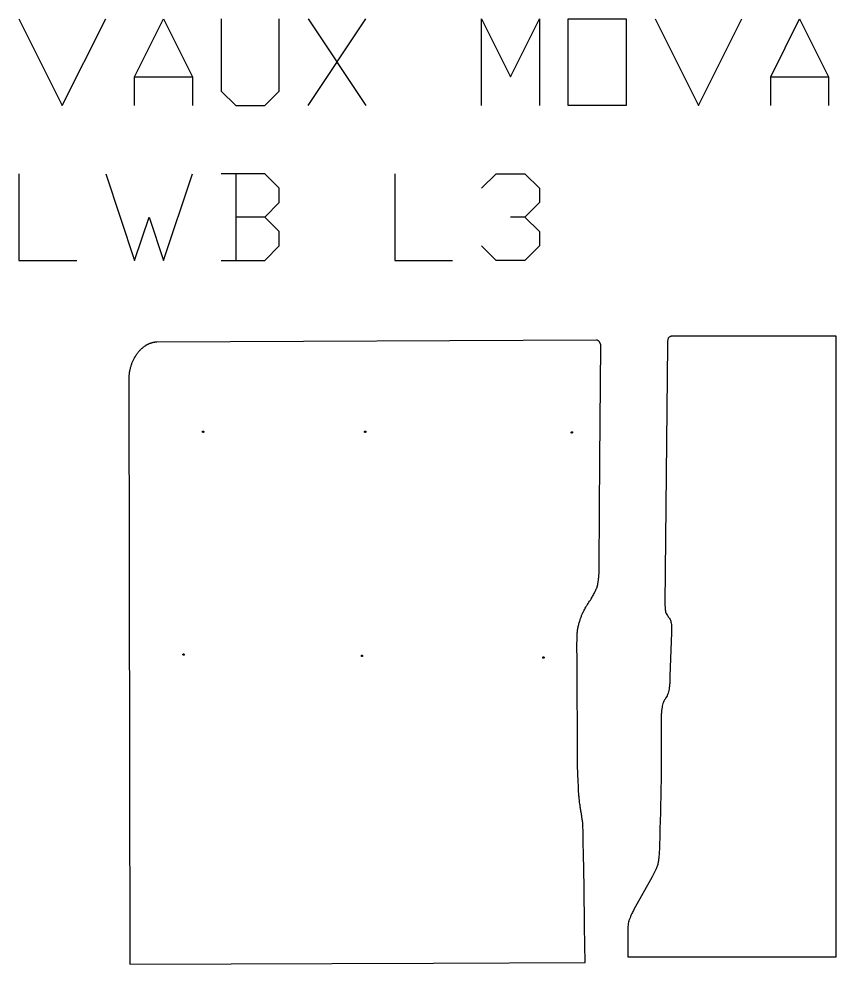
# Model space of a CAD drawing. Extents: x -607 to 5574, y -5846 to 855.
# Drawn here: x -607 to 1786, y -1913 to 855 of the extents above; entities that cross this region are included whole.
import ezdxf

# ---------------------------------------------------------------- set-up
doc = ezdxf.new("R2010")
doc.units = 0
doc.layers.add('Default_Layer', color=1, linetype='CONTINUOUS')

msp = doc.modelspace()

# ---------------------------------------------------------------- linework, layer by layer
at = {"layer": 'Default_Layer'}
for points in [[(-607.1, 855.3), (-480.1, 601.3), (-353.1, 855.3)], [(-268.5, 601.3), (-268.5, 686), (-183.8, 855.3), (-99.1, 686), (-99.1, 601.3)], [(-14.5, 855.3), (-14.5, 643.7), (27.9, 601.3), (112.5, 601.3), (154.9, 643.7), (154.9, 855.3)], [(239.5, 601.3), (408.9, 855.3)], [(239.5, 855.3), (408.9, 601.3)], [(747.5, 601.3), (747.5, 855.3), (832.2, 686), (916.9, 855.3), (916.9, 601.3)], [(1255.5, 855.3), (1382.5, 601.3), (1509.5, 855.3)], [(1594.2, 601.3), (1594.2, 686), (1678.9, 855.3), (1763.5, 686), (1763.5, 601.3)], [(-268.5, 686), (-99.1, 686)], [(1594.2, 686), (1763.5, 686)], [(-607.1, 401.7), (-607.1, 147.7), (-437.8, 147.7)], [(-353.1, 401.7), (-268.5, 147.7), (-226.1, 274.7), (-183.8, 147.7), (-99.1, 401.7)], [(112.5, 274.7), (154.9, 317.1), (154.9, 359.4), (112.5, 401.7), (-14.5, 401.7)], [(27.9, 401.7), (27.9, 147.7)], [(493.5, 401.7), (493.5, 147.7), (662.9, 147.7)], [(747.5, 359.4), (789.9, 401.7), (874.5, 401.7), (916.9, 359.4), (916.9, 317.1), (874.5, 274.7), (832.2, 274.7)], [(-14.5, 147.7), (112.5, 147.7), (154.9, 190.1), (154.9, 232.4), (112.5, 274.7), (27.9, 274.7)], [(874.5, 274.7), (916.9, 232.4), (916.9, 190.1), (874.5, 147.7), (789.9, 147.7), (747.5, 190.1)]]:
    msp.add_lwpolyline(points, dxfattribs=at)
for points in [[(1001.5, 601.3), (1001.5, 855.3), (1170.9, 855.3), (1170.9, 601.3), (1001.5, 601.3)], [(1084.1, -85.7), (-203.7, -91.3), (-204.8, -91.4), (-206, -91.5), (-207.1, -91.6), (-208.2, -91.7), (-209.3, -91.9), (-210.5, -92.1), (-211.6, -92.3), (-212.7, -92.5), (-213.8, -92.7), (-214.8, -93), (-215.9, -93.2), (-217, -93.5), (-218.1, -93.8), (-219.1, -94.1), (-220.2, -94.4), (-221.2, -94.8), (-222.3, -95.1), (-223.3, -95.5), (-224.3, -95.9), (-225.3, -96.3), (-226.3, -96.7), (-227.3, -97.1), (-228.3, -97.6), (-229.3, -98.1), (-230.3, -98.5), (-231.2, -99), (-232.2, -99.5), (-233.2, -100.1), (-234.1, -100.6), (-235, -101.1), (-236, -101.7), (-236.9, -102.3), (-237.8, -102.9), (-238.7, -103.5), (-240.5, -104.7), (-242.3, -106), (-244, -107.3), (-245.7, -108.7), (-247.3, -110.1), (-249, -111.6), (-250.6, -113.1), (-252.1, -114.7), (-253.6, -116.3), (-255.1, -117.9), (-256.6, -119.6), (-258, -121.3), (-259.4, -123), (-260.8, -124.8), (-262.1, -126.6), (-263.4, -128.4), (-264.7, -130.3), (-265.9, -132.2), (-267.1, -134.1), (-268.2, -136), (-269.3, -138), (-270.4, -140), (-271.5, -142), (-272.5, -144), (-273.4, -146.1), (-274.4, -148.1), (-275.3, -150.2), (-276.1, -152.3), (-277, -154.4), (-277.8, -156.5), (-278.5, -158.7), (-279.2, -160.8), (-279.9, -162.9), (-280.5, -165.1), (-281.1, -167.2), (-281.7, -169.4), (-282.2, -171.5), (-282.7, -173.7), (-283.1, -175.8), (-283.5, -178), (-283.9, -180.1), (-284.2, -182.3), (-284.5, -184.4), (-284.7, -186.5), (-284.9, -188.7), (-285.1, -190.8), (-285.2, -192.9), (-285, -192.9), (-284.3, -766.4), (-283.5, -1339.9), (-282.6, -1913.4), (606.4, -1910.4), (1050.8, -1908.8), (1049.2, -1802.8), (1047.5, -1686.7), (1046, -1590.7), (1045.5, -1559.6), (1045.4, -1549.9), (1045.3, -1544.8), (1045, -1533), (1044.8, -1526.7), (1044.7, -1520.5), (1044.5, -1514.6), (1044.3, -1509.4), (1044.2, -1507), (1044.1, -1504.9), (1044, -1503), (1043.8, -1501.5), (1043.6, -1498.6), (1043.2, -1495.8), (1042.9, -1493), (1042.5, -1490.2), (1042, -1487.4), (1041.6, -1484.6), (1040.7, -1479.1), (1040.3, -1476.3), (1039.8, -1473.5), (1038.8, -1468), (1038.3, -1465.3), (1037.8, -1462.5), (1037.4, -1459.7), (1036.9, -1456.9), (1036.5, -1454.1), (1036.1, -1451.2), (1035.8, -1448.2), (1035.4, -1445.1), (1034.7, -1439.2), (1034.1, -1433.6), (1033.5, -1428.4), (1032.9, -1423.2), (1032.6, -1420.5), (1032.4, -1417.9), (1032.2, -1415.3), (1032, -1412.7), (1031.8, -1410.9), (1031.7, -1408.3), (1031.4, -1400.9), (1031, -1391.3), (1030.5, -1380), (1029.5, -1355.3), (1028.6, -1332.5), (1028.1, -1227.3), (1027.5, -1111.8), (1027.1, -1016.9), (1026.9, -986.9), (1026.9, -978), (1026.9, -973.7), (1027, -966.3), (1027, -962.6), (1027.1, -958.8), (1027.1, -955.1), (1027.2, -951.6), (1027.3, -950), (1027.4, -948.4), (1027.5, -946.9), (1027.6, -945.5), (1027.8, -942.8), (1028.1, -940), (1028.4, -937.3), (1028.8, -934.5), (1029.2, -931.8), (1029.7, -929.1), (1030.2, -926.4), (1030.7, -923.8), (1031, -922.5), (1031.3, -921.2), (1032, -918.6), (1032.7, -915.9), (1033.4, -913.3), (1034.2, -910.8), (1035, -908.2), (1035.8, -905.8), (1036.5, -903.5), (1037.3, -901.3), (1038.1, -899.1), (1038.9, -896.9), (1039.7, -894.7), (1040.6, -892.5), (1041.5, -890.4), (1042.4, -888.2), (1043.4, -886.1), (1044.4, -883.8), (1045.6, -881.4), (1046.9, -878.8), (1048.3, -876.2), (1049.7, -873.5), (1051.2, -870.8), (1052.7, -868.1), (1054.1, -865.5), (1054.9, -864.2), (1055.8, -862.9), (1056.7, -861.4), (1057.7, -859.9), (1059.7, -856.7), (1061.9, -853.5), (1064, -850.2), (1066.1, -847.1), (1067.1, -845.6), (1068, -844.1), (1068.8, -842.8), (1069.6, -841.5), (1071, -838.9), (1072.5, -836.2), (1074, -833.4), (1075.4, -830.7), (1076.8, -828), (1078.1, -825.5), (1080.1, -821.4), (1080.9, -819.8), (1081.7, -818.2), (1082.6, -816.5), (1083.4, -814.9), (1084.2, -813.2), (1084.6, -812.4), (1084.9, -811.6), (1085.3, -810.7), (1085.6, -809.9), (1085.9, -809), (1086.2, -808.1), (1086.5, -807.3), (1086.7, -806.4), (1086.9, -805.5), (1087.1, -804.6), (1087.3, -803.7), (1087.5, -802.7), (1087.8, -800.9), (1088.1, -799), (1088.3, -797.2), (1088.6, -795.3), (1088.8, -793.4), (1089.5, -789), (1089.8, -786.3), (1090.2, -783.5), (1090.5, -780.5), (1090.8, -777.5), (1091.1, -774.6), (1091.2, -773.1), (1091.3, -771.7), (1091.4, -770.5), (1091.4, -768), (1091.5, -759.9), (1091.7, -747.7), (1091.8, -732.1), (1092.1, -692.1), (1092.5, -643.6), (1093.3, -535.5), (1093.6, -483.3), (1094, -437.2), (1096.7, -102.8), (1096.7, -102), (1096.7, -101.3), (1096.6, -100.5), (1096.6, -99.8), (1096.4, -99), (1096.3, -98.3), (1096.1, -97.6), (1095.9, -96.8), (1095.6, -96.1), (1095.3, -95.4), (1095, -94.6), (1094.7, -93.9), (1094.3, -93.3), (1093.9, -92.6), (1093.5, -91.9), (1093.1, -91.3), (1092.6, -90.7), (1092.2, -90.1), (1091.7, -89.6), (1091.1, -89.1), (1090.6, -88.6), (1090.1, -88.1), (1089.5, -87.7), (1088.9, -87.3), (1088.4, -86.9), (1087.8, -86.6), (1087.2, -86.4), (1086.6, -86.1), (1086, -86), (1085.3, -85.8), (1084.7, -85.7), (1084.1, -85.7)], [(-67.7, -352), (-67.5, -352), (-67.3, -352), (-67.1, -352.1), (-67, -352.2), (-66.8, -352.2), (-66.6, -352.3), (-66.5, -352.5), (-66.3, -352.6), (-66.2, -352.7), (-66.1, -352.9), (-66, -353), (-65.9, -353.2), (-65.8, -353.4), (-65.8, -353.6), (-65.7, -353.8), (-65.7, -354), (-65.7, -354.2), (-65.8, -354.4), (-65.8, -354.6), (-65.9, -354.8), (-66, -355), (-66.1, -355.1), (-66.2, -355.3), (-66.3, -355.4), (-66.5, -355.5), (-66.6, -355.7), (-66.8, -355.8), (-67, -355.8), (-67.1, -355.9), (-67.3, -356), (-67.5, -356), (-67.7, -356), (-67.9, -356), (-68.1, -356), (-68.3, -355.9), (-68.5, -355.8), (-68.7, -355.8), (-68.8, -355.7), (-69, -355.5), (-69.1, -355.4), (-69.3, -355.3), (-69.4, -355.1), (-69.5, -355), (-69.6, -354.8), (-69.6, -354.6), (-69.7, -354.4), (-69.7, -354.2), (-69.7, -354), (-69.7, -353.8), (-69.7, -353.6), (-69.6, -353.4), (-69.6, -353.2), (-69.5, -353), (-69.4, -352.9), (-69.3, -352.7), (-69.1, -352.6), (-69, -352.5), (-68.8, -352.3), (-68.7, -352.2), (-68.5, -352.2), (-68.3, -352.1), (-68.1, -352), (-67.9, -352), (-67.7, -352)], [(406.8, -352), (407, -352), (407.2, -352), (407.4, -352.1), (407.6, -352.2), (407.8, -352.2), (407.9, -352.3), (408.1, -352.5), (408.2, -352.6), (408.4, -352.7), (408.5, -352.9), (408.6, -353), (408.7, -353.2), (408.7, -353.4), (408.8, -353.6), (408.8, -353.8), (408.8, -354), (408.8, -354.2), (408.8, -354.4), (408.7, -354.6), (408.7, -354.8), (408.6, -355), (408.5, -355.1), (408.4, -355.3), (408.2, -355.4), (408.1, -355.5), (407.9, -355.7), (407.8, -355.8), (407.6, -355.8), (407.4, -355.9), (407.2, -356), (407, -356), (406.8, -356), (406.6, -356), (406.4, -356), (406.2, -355.9), (406, -355.8), (405.9, -355.8), (405.7, -355.7), (405.5, -355.5), (405.4, -355.4), (405.3, -355.3), (405.2, -355.1), (405.1, -355), (405, -354.8), (404.9, -354.6), (404.9, -354.4), (404.8, -354.2), (404.8, -354), (404.8, -353.8), (404.9, -353.6), (404.9, -353.4), (405, -353.2), (405.1, -353), (405.2, -352.9), (405.3, -352.7), (405.4, -352.6), (405.5, -352.5), (405.7, -352.3), (405.9, -352.2), (406, -352.2), (406.2, -352.1), (406.4, -352), (406.6, -352), (406.8, -352)], [(1012, -353.9), (1012.2, -353.9), (1012.4, -353.9), (1012.5, -354), (1012.7, -354), (1012.9, -354.1), (1013.1, -354.2), (1013.2, -354.3), (1013.4, -354.5), (1013.5, -354.6), (1013.6, -354.8), (1013.7, -354.9), (1013.8, -355.1), (1013.9, -355.3), (1013.9, -355.5), (1013.9, -355.7), (1014, -355.9), (1013.9, -356.1), (1013.9, -356.3), (1013.9, -356.5), (1013.8, -356.7), (1013.7, -356.8), (1013.6, -357), (1013.5, -357.2), (1013.4, -357.3), (1013.2, -357.4), (1013.1, -357.5), (1012.9, -357.6), (1012.7, -357.7), (1012.5, -357.8), (1012.4, -357.8), (1012.2, -357.9), (1012, -357.9), (1011.7, -357.9), (1011.5, -357.8), (1011.4, -357.8), (1011.2, -357.7), (1011, -357.6), (1010.8, -357.5), (1010.7, -357.4), (1010.5, -357.3), (1010.4, -357.2), (1010.3, -357), (1010.2, -356.8), (1010.1, -356.7), (1010, -356.5), (1010, -356.3), (1010, -356.1), (1010, -355.9), (1010, -355.7), (1010, -355.5), (1010, -355.3), (1010.1, -355.1), (1010.2, -354.9), (1010.3, -354.8), (1010.4, -354.6), (1010.5, -354.5), (1010.7, -354.3), (1010.8, -354.2), (1011, -354.1), (1011.2, -354), (1011.4, -354), (1011.5, -353.9), (1011.7, -353.9), (1012, -353.9)], [(-124.9, -1004.8), (-124.7, -1004.8), (-124.5, -1004.9), (-124.3, -1004.9), (-124.1, -1005), (-124, -1005.1), (-123.8, -1005.2), (-123.6, -1005.3), (-123.5, -1005.4), (-123.4, -1005.5), (-123.3, -1005.7), (-123.2, -1005.9), (-123.1, -1006), (-123, -1006.2), (-123, -1006.4), (-122.9, -1006.6), (-122.9, -1006.8), (-122.9, -1007), (-123, -1007.2), (-123, -1007.4), (-123.1, -1007.6), (-123.2, -1007.8), (-123.3, -1007.9), (-123.4, -1008.1), (-123.5, -1008.2), (-123.6, -1008.4), (-123.8, -1008.5), (-124, -1008.6), (-124.1, -1008.7), (-124.3, -1008.7), (-124.5, -1008.8), (-124.7, -1008.8), (-124.9, -1008.8), (-125.1, -1008.8), (-125.3, -1008.8), (-125.5, -1008.7), (-125.7, -1008.7), (-125.9, -1008.6), (-126, -1008.5), (-126.2, -1008.4), (-126.3, -1008.2), (-126.5, -1008.1), (-126.6, -1007.9), (-126.7, -1007.8), (-126.8, -1007.6), (-126.8, -1007.4), (-126.9, -1007.2), (-126.9, -1007), (-126.9, -1006.8), (-126.9, -1006.6), (-126.9, -1006.4), (-126.8, -1006.2), (-126.8, -1006), (-126.7, -1005.9), (-126.6, -1005.7), (-126.5, -1005.5), (-126.3, -1005.4), (-126.2, -1005.3), (-126, -1005.2), (-125.9, -1005.1), (-125.7, -1005), (-125.5, -1004.9), (-125.3, -1004.9), (-125.1, -1004.8), (-124.9, -1004.8)], [(397.4, -1008.4), (397.6, -1008.4), (397.8, -1008.5), (398, -1008.5), (398.2, -1008.6), (398.4, -1008.7), (398.5, -1008.8), (398.7, -1008.9), (398.8, -1009), (399, -1009.2), (399.1, -1009.3), (399.2, -1009.5), (399.3, -1009.7), (399.3, -1009.8), (399.4, -1010), (399.4, -1010.2), (399.4, -1010.4), (399.4, -1010.6), (399.4, -1010.8), (399.3, -1011), (399.3, -1011.2), (399.2, -1011.4), (399.1, -1011.6), (399, -1011.7), (398.8, -1011.9), (398.7, -1012), (398.5, -1012.1), (398.4, -1012.2), (398.2, -1012.3), (398, -1012.3), (397.8, -1012.4), (397.6, -1012.4), (397.4, -1012.4), (397.2, -1012.4), (397, -1012.4), (396.8, -1012.3), (396.6, -1012.3), (396.5, -1012.2), (396.3, -1012.1), (396.1, -1012), (396, -1011.9), (395.9, -1011.7), (395.8, -1011.6), (395.7, -1011.4), (395.6, -1011.2), (395.5, -1011), (395.5, -1010.8), (395.4, -1010.6), (395.4, -1010.4), (395.4, -1010.2), (395.5, -1010), (395.5, -1009.8), (395.6, -1009.7), (395.7, -1009.5), (395.8, -1009.3), (395.9, -1009.2), (396, -1009), (396.1, -1008.9), (396.3, -1008.8), (396.5, -1008.7), (396.6, -1008.6), (396.8, -1008.5), (397, -1008.5), (397.2, -1008.4), (397.4, -1008.4)], [(928.8, -1013.3), (929, -1013.3), (929.2, -1013.4), (929.4, -1013.4), (929.6, -1013.5), (929.8, -1013.6), (929.9, -1013.7), (930.1, -1013.8), (930.2, -1013.9), (930.4, -1014.1), (930.5, -1014.2), (930.6, -1014.4), (930.7, -1014.6), (930.7, -1014.7), (930.8, -1014.9), (930.8, -1015.1), (930.8, -1015.3), (930.8, -1015.5), (930.8, -1015.7), (930.7, -1015.9), (930.7, -1016.1), (930.6, -1016.3), (930.5, -1016.5), (930.4, -1016.6), (930.2, -1016.8), (930.1, -1016.9), (929.9, -1017), (929.8, -1017.1), (929.6, -1017.2), (929.4, -1017.2), (929.2, -1017.3), (929, -1017.3), (928.8, -1017.3), (928.6, -1017.3), (928.4, -1017.3), (928.2, -1017.2), (928, -1017.2), (927.9, -1017.1), (927.7, -1017), (927.6, -1016.9), (927.4, -1016.8), (927.3, -1016.6), (927.2, -1016.5), (927.1, -1016.3), (927, -1016.1), (926.9, -1015.9), (926.9, -1015.7), (926.8, -1015.5), (926.8, -1015.3), (926.8, -1015.1), (926.9, -1014.9), (926.9, -1014.7), (927, -1014.6), (927.1, -1014.4), (927.2, -1014.2), (927.3, -1014.1), (927.4, -1013.9), (927.6, -1013.8), (927.7, -1013.7), (927.9, -1013.6), (928, -1013.5), (928.2, -1013.4), (928.4, -1013.4), (928.6, -1013.3), (928.8, -1013.3)]]:
    msp.add_lwpolyline(points, close=True, dxfattribs=at)
msp.add_lwpolyline([(1785.6, -1891.9), (1785.6, -74.1), (1306.6, -74.1, 0.0313), (1302.9, -74.3, 0.0502), (1300, -75, 0.0824), (1297.2, -76.5, 0.0872), (1295, -78.9, 0.0539), (1293.6, -81.7, 0.0371), (1292.6, -85.3, 0.0259), (1291.9, -90.1, 0.0175), (1291.5, -96.7, 0.004), (1291.5, -99.2), (1284.5, -857.6, 0.0156), (1284.7, -867.7, 0.0206), (1285.4, -875.4, 0.0271), (1286.5, -881.5, 0.0369), (1288.1, -886.7, 0.0612), (1291.5, -892.7, 0.0155), (1293.8, -895.6), (1294, -895.9, -0.0127), (1296.4, -898.9, -0.0485), (1299.4, -903.9, -0.0403), (1301.4, -909, -0.029), (1302.7, -914.9, -0.0219), (1303.6, -922.3, -0.0167), (1304.1, -931.7, -0.0121), (1304, -943), (1299.2, -1069, -0.0106), (1298.8, -1085.1, -0.0135), (1297.9, -1097.8, -0.0173), (1296.5, -1107.8, -0.0225), (1294.7, -1116.1, -0.0309), (1292.2, -1123.7, -0.0337), (1288.7, -1130.8, -0.0089), (1286.1, -1135.3, 0.0089), (1283.5, -1139.6, 0.0335), (1280.1, -1146.6, 0.0312), (1277.6, -1154.1, 0.0228), (1275.9, -1162.3, 0.0175), (1274.6, -1172.2, 0.0136), (1273.7, -1184.7, 0.0019), (1273.6, -1187.1, -0.0101), (1268.5, -1564.5, -0.0068), (1267.9, -1583.1, -0.0097), (1267, -1597.3, -0.014), (1265.7, -1608.9, -0.0194), (1263.9, -1618.8, -0.0299), (1260.9, -1629.5, -0.0253), (1257.2, -1638.6, -0.0122), (1253.4, -1646.1, -0.0033), (1249.3, -1653.7), (1247, -1657.9), (1193.8, -1753.8, 0.0048), (1188, -1765.1, 0.0105), (1183.8, -1773.7, 0.0181), (1180.7, -1781.4, 0.031), (1178, -1790.3, 0.031), (1176.5, -1799.5, 0.0185), (1176, -1807.9, 0.0111), (1175.9, -1817.6, 0.0021), (1176, -1820.9), (1176.2, -1891.9), (1785.6, -1891.9)], format="xyb", close=True, dxfattribs=at)

doc.saveas('drawing.dxf')
